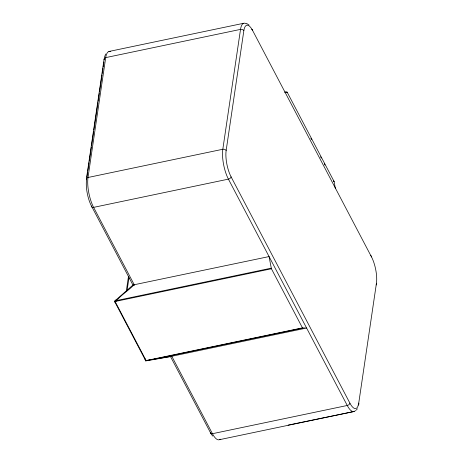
<?xml version="1.0" encoding="UTF-8"?>
<svg xmlns="http://www.w3.org/2000/svg" width="463" height="463" viewBox="0 0 463 463"><rect width="100%" height="100%" fill="white"/><g stroke="black" fill="none" stroke-linecap="round" stroke-linejoin="round"><path stroke-width="0.69" d="M86.373 179.083L104.077 59.212M133.112 285.347L91.483 206.064A18.937 6.129 78.2 0 1 86.552 179.777L86.76 178.348M86.975 176.924L87.71 171.929M87.924 170.5L89.081 162.652M89.29 161.222L91.396 146.956M91.61 145.527L93.717 131.255M93.925 129.831L97.93 102.717M98.139 101.287L99.302 93.439M99.51 92.015L101.617 77.743M101.831 76.314L102.039 74.89M102.248 73.461L102.989 68.466M103.197 67.042L103.938 62.048M86.552 179.777A2.581 1.835 8.4 0 1 88.005 177.491L105.709 57.615A21.524 6.968 78.2 0 1 110.732 51.642M126.289 291.221L128.5 276.237M127.198 289.722L128.992 277.597M376.141 284.948A2.581 1.835 8.4 0 0 376.442 283.223L358.738 403.094A18.937 6.129 78.2 0 1 349.912 403.175L231.078 176.837A18.937 6.129 78.2 0 1 226.147 150.55L243.845 30.674A2.581 1.835 8.4 0 0 240.511 29.389L105.709 57.615A2.581 1.835 8.4 0 0 104.25 59.906A18.937 6.129 78.2 0 1 104.852 57.319M104.621 56.758L105.697 54.032M356.319 410.062L357.401 408.794M134.004 284.849C128.257 290.793 119.871 295.77 115.426 302.125A0.862 0.538 -27.7 0 1 114.72 301.691A0.862 0.81 62.9 0 1 114.969 300.863L132.974 285L269.055 256.571L271.393 268.708L302.57 328.088M115.912 300.365L114.969 300.863A0.862 0.527 46.9 0 0 114.865 301.459A0.862 0.527 46.9 0 0 115.426 302.125L146.117 360.573L171.536 356.325L169.707 355.995M116.068 300.284L116.381 300.117M115.021 301.535L114.72 301.691L145.081 359.519L146.065 360.266M333.62 181.652L334.101 181.502L335.328 188.221M147.552 360.567L146.233 360.341M243.631 23.283L108.921 51.48M285.046 92.27L286.707 92.218A0.862 0.538 -27.7 0 1 287.413 92.652L334.089 181.502A0.862 0.538 -27.7 0 0 333.499 181.05M88.005 177.491L222.813 149.265A2.581 1.835 8.4 0 1 226.141 150.55M271.231 268.175L116.149 300.643L115.883 299.983A0.862 0.532 45.2 0 0 115.767 300.58A0.862 0.532 45.2 0 0 116.34 301.239L271.422 268.772M302.686 328.088L145.446 360.984L169.4 356.77L306.581 328.047L302.455 327.868L146.117 360.573L145.208 359.925L144.948 358.536M219.364 439.717L353.477 411.619M288.102 425.121L354.172 411.485M285 91.987L286.458 91.975A0.862 0.816 89.5 0 1 287.413 92.652L284.93 92.675M246.692 23.52L249.082 25.048M310.87 138.24L311.541 139.519M320.604 156.778L321.276 158.057M324.297 163.809L324.968 165.088M251.612 29.267A2.581 1.615 -27.7 0 1 252.671 30.593L371.511 256.936A18.937 6.129 78.2 0 1 376.442 283.217M134.565 285.37L93.613 207.366A21.524 6.968 78.2 0 1 88.011 177.491M171.495 355.7L212.448 433.704A21.524 6.968 78.2 0 0 220.238 439.184M170.372 356.319L210.324 432.407A18.937 6.129 78.2 0 0 212.772 436.071M91.483 206.064A2.581 1.615 -27.7 0 0 93.613 207.366L228.415 179.135A2.581 1.615 -27.7 0 0 231.078 176.837M210.324 432.407A2.581 1.615 -27.7 0 0 212.448 433.704L347.256 405.478A2.581 1.615 -27.7 0 0 349.912 403.18M246.368 23.885A21.524 6.968 78.2 0 0 240.517 29.395L222.813 149.265A21.524 6.968 78.2 0 0 228.415 179.135L347.256 405.478A21.524 6.968 78.2 0 0 355.543 410.415M243.845 30.68A18.937 6.129 78.2 0 1 252.671 30.599M370.649 255.657A2.581 1.615 -27.7 0 1 371.511 256.936M358.738 403.094A2.581 1.835 8.4 0 1 358.102 405.073"/></g></svg>
